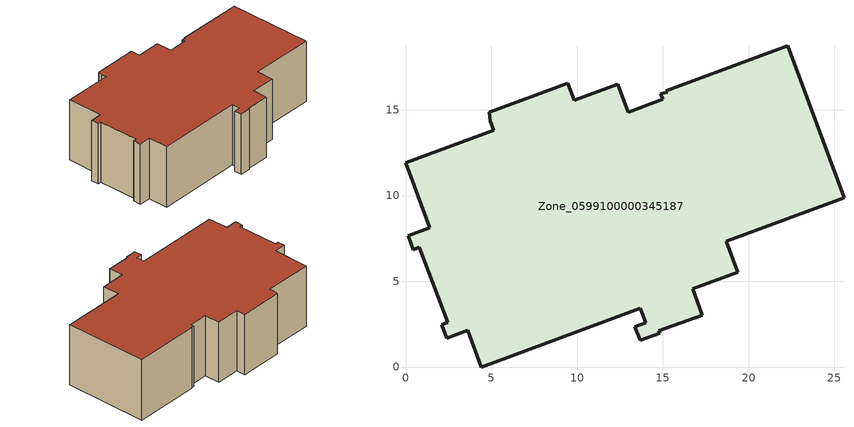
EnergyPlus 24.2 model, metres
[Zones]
Zone_0599100000345187
 floor ground (C_G): 12.38,16.5 12.99,14.86 15,15.6 14.88,15.92 15.25,16.03 15.21,16.11 22.27,18.72 25.56,9.86 18.7,7.34 19.38,5.54 16.74,4.58 17.31,3.02 14.76,2.11 14.81,1.97 13.67,1.55 13.37,2.35 14.01,2.59 13.69,3.44 4.43,0 3.63,2.14 2.4,1.68 2.1,2.48 2.45,2.6 0.81,6.98 0.46,6.85 0.16,7.65 1.4,8.11 0,11.92 5.13,13.81 4.94,14.33 4.88,14.85 9.47,16.55 9.84,15.56 z0
 wall outside (C_F): 1.4,8.11 0.16,7.65 0.46,6.85 0.81,6.98 2.45,2.6 2.1,2.48 2.4,1.68 3.63,2.14 4.43,0 13.69,3.44 14.01,2.59 13.37,2.35 13.67,1.55 14.81,1.97 14.76,2.11 17.31,3.02 16.74,4.58 19.38,5.54 18.7,7.34 25.56,9.86 22.27,18.72 15.21,16.11 15.25,16.03 14.88,15.92 15,15.6 12.99,14.86 12.38,16.5 9.84,15.56 9.47,16.55 4.88,14.85 4.94,14.33 5.13,13.81 0,11.92 1.4,8.11 z0:7.17
 roof outside (C_R): 4.43,0 13.69,3.44 14.01,2.59 13.37,2.35 13.67,1.55 14.81,1.97 14.76,2.11 17.31,3.02 16.74,4.58 19.38,5.54 18.7,7.34 25.56,9.86 22.27,18.72 15.21,16.11 15.25,16.03 14.88,15.92 15,15.6 12.99,14.86 12.38,16.5 9.84,15.56 9.47,16.55 4.88,14.85 4.94,14.33 5.13,13.81 0,11.92 1.4,8.11 0.16,7.65 0.46,6.85 0.81,6.98 2.45,2.6 2.1,2.48 2.4,1.68 3.63,2.14 z7.17
[BUILDING]
Pand.0599100000345187: North Axis=0; Terrain=City; Loads Convergence Tolerance Value=0.04; Temperature Convergence Tolerance Value=0.4; Solar Distribution=FullExterior; Maximum Number of Warmup Days=25; Minimum Number of Warmup Days=1
[Site:Location]
Rotterdam.The.Hague.AP_ZH_NLD Design_Conditions: Latitude=51.96; Longitude=4.45; Time Zone=1; Elevation=-4.5
[SITE:GROUNDTEMPERATURE:BUILDINGSURFACE]
18, 18, 18, 18, 18, 18, 18, 18, 18, 18, 18, 18
[MATERIAL] Thermal Absorptance=0.9; Solar Absorptance=0.7; Visible Absorptance=0.7
Name | Roughness | Thickness | Conductivity | Density | Specific Heat
G.D.1992-2005 | MediumSmooth | 0.15 | 0.06 | 540 | 1210
F.D.1992-2005 | Rough | 0.3 | 0.12 | 1920 | 840
R.D.1992-2005 | MediumRough | 0.2 | 0.08 | 1500 | 1000
[CONSTRUCTION]
C_G: G.D.1992-2005
C_F: F.D.1992-2005
C_R: R.D.1992-2005
[ZONE]
Zone_0599100000345187: Type=1; Multiplier=1; Ceiling Height=Autocalculate; Volume=Autocalculate; Floor Area=autocalculate; Part of Total Floor Area=Yes
[ZONEINFILTRATION:DESIGNFLOWRATE]
Infil_Zone_0599100000345187: Zone or ZoneList or Space or SpaceList=Zone_0599100000345187; Schedule=AlwaysOn; Design Flow Rate Calculation Method=Flow/Area; Flow Rate per Floor Area=0.0021; Constant Term Coefficient=1; Temperature Term Coefficient=0; Velocity Term Coefficient=0; Velocity Squared Term Coefficient=0
[HVACTEMPLATE:ZONE:IDEALLOADSAIRSYSTEM]
Zone_0599100000345187: Maximum Heating Supply Air Temperature=50; Minimum Cooling Supply Air Temperature=13; Maximum Heating Supply Air Humidity Ratio=0.0156; Minimum Cooling Supply Air Humidity Ratio=0.0077; Heating Limit=NoLimit; Cooling Limit=NoLimit; Dehumidification Control Type=ConstantSensibleHeatRatio; Cooling Sensible Heat Ratio=0.7; Dehumidification Setpoint=60; Humidification Control Type=None; Humidification Setpoint=30; Outdoor Air Method=None; Outdoor Air Flow Rate per Person=0.00944; Outdoor Air Flow Rate per Zone Floor Area=0; Outdoor Air Flow Rate per Zone=0; Demand Controlled Ventilation Type=None; Outdoor Air Economizer Type=NoEconomizer; Heat Recovery Type=None; Sensible Heat Recovery Effectiveness=0.7; Latent Heat Recovery Effectiveness=0.65
[ZONECONTROL:THERMOSTAT]
ThermostatControl_Zone_0599100000345187: Zone or ZoneList=Zone_0599100000345187; Control Type Schedule=DualSetpointControlType; Control 1=Thermostat_Zone_0599100000345187; Temperature Difference Between Cutout And Setpoint=0
[THERMOSTATSETPOINT:DUALSETPOINT]
Thermostat_Zone_0599100000345187: Heating Setpoint Temperature Schedule=HeatingSetpoint_Zone_0599100000345187; Cooling Setpoint Temperature Schedule=CoolingSetpoint_Zone_0599100000345187
[SCHEDULE:COMPACT]
HeatingSetpoint_Zone_0599100000345187: Through: 12/31, For: AllDays, Until: 24:00, 21
CoolingSetpoint_Zone_0599100000345187: Through: 12/31, For: AllDays, Until: 24:00, 24
DualSetpointControlType: Through: 12/31, For: AllDays, Until: 24:00, 4
AlwaysOn: Through: 12/31, For: AllDays, Until: 24:00, 1
